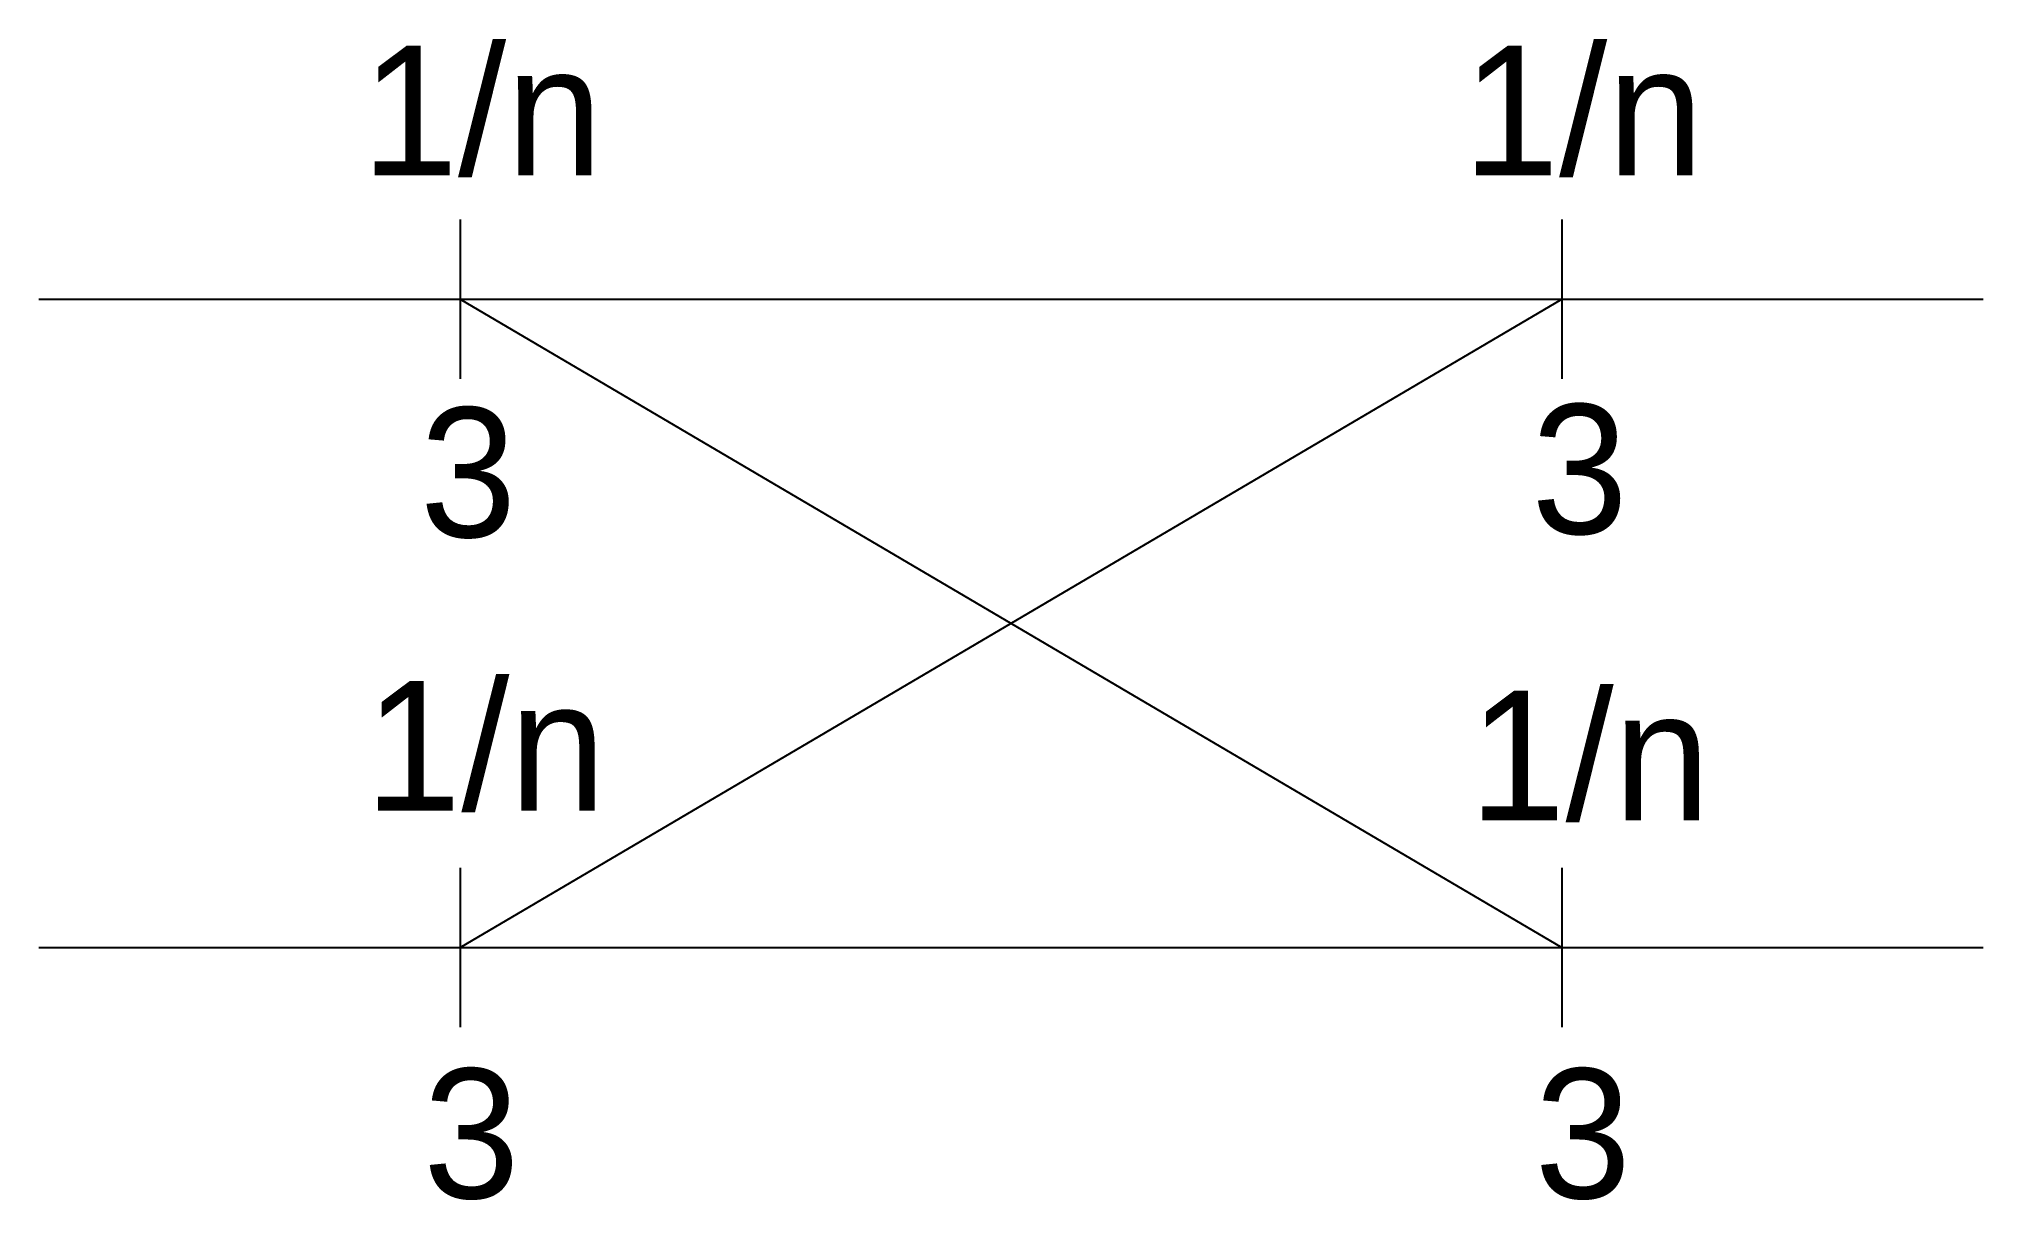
# Model space of a CAD drawing. Header units: metres. Extents: x 8.1 to 38.1, y 9.4 to 27.4.
import ezdxf

# ---------------------------------------------------------------- set-up
doc = ezdxf.new("R2010")
doc.units = ezdxf.units.M

msp = doc.modelspace()

# ---------------------------------------------------------------- linework, layer by layer
for p, q in [((14.57, 24.57), (14.57, 22.11)), ((31.57, 24.57), (31.57, 22.11)), ((14.57, 14.57), (14.57, 12.11)), ((31.57, 14.57), (31.57, 12.11))]:
    msp.add_line(p, q)
for points in [[(8.07, 23.34), (38.07, 23.34)], [(14.57, 13.34), (31.57, 23.34)], [(14.57, 23.34), (31.57, 13.34)], [(8.07, 13.34), (38.07, 13.34)]]:
    msp.add_lwpolyline(points)

# ---------------------------------------------------------------- texts
for s, p in [('1/n', (13.05, 25.25)), ('1/n', (30.04, 25.25)), ('3', (13.95, 19.67)), ('3', (31.1, 19.72)), ('1/n', (13.1, 15.45)), ('1/n', (30.14, 15.3)), ('3', (14, 9.47)), ('3', (31.15, 9.47))]:
    msp.add_text(s, height=2).set_placement(p)

doc.saveas('drawing.dxf')
